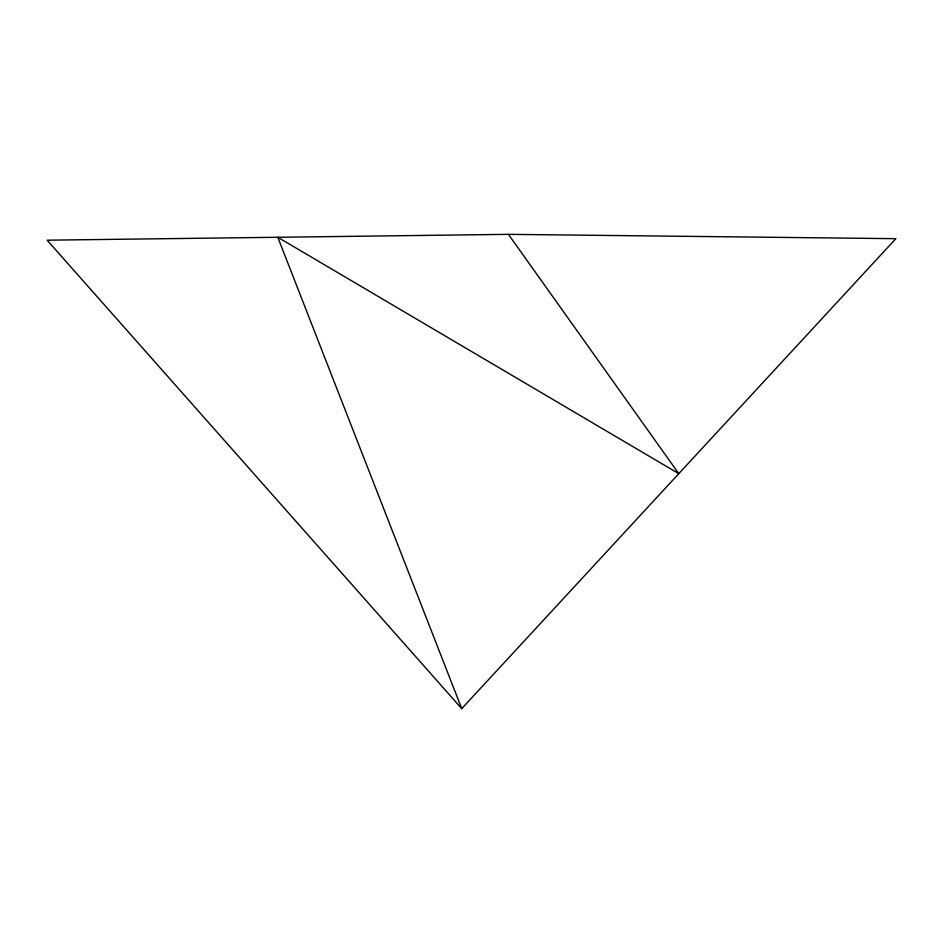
<?xml version="1.0" encoding="UTF-8"?>
<svg xmlns="http://www.w3.org/2000/svg" width="943" height="943" viewBox="0 0 943 943"><rect width="100%" height="100%" fill="white"/><g stroke="black" fill="none" stroke-linecap="round" stroke-linejoin="round"><path stroke-width="1.41" d="M461.74 708.653L895.85 238.673L508.418 234.347L47.15 240.194L461.74 708.653L277.784 237.271L678.795 473.669L508.418 234.347"/></g></svg>
